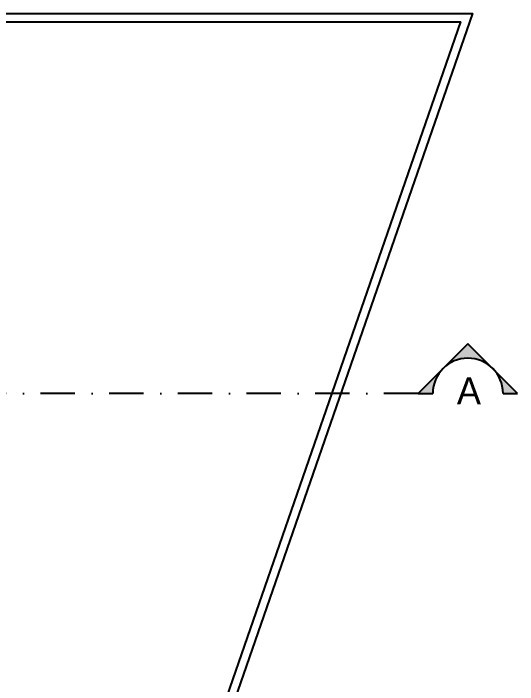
# Model space of a CAD drawing. Header units: centimetres. Extents: x 0 to 1084401, y -139216 to 99734.
# Drawn here: x 856279 to 857474, y -23676 to -22086 of the extents above; entities that cross this region are included whole.
import ezdxf

# ---------------------------------------------------------------- set-up
doc = ezdxf.new("R2010")
doc.units = ezdxf.units.CM
doc.header["$LTSCALE"] = 4
doc.linetypes.add('DASHDOT', pattern=[25.4, 12.7, -6.35, 0, -6.35])
doc.layers.add('0.4', color=4, linetype='Continuous')
doc.layers.add('B-CORTE', color=4, linetype='DASHDOT')
doc.layers.add('C-TEXTO-01', color=2, linetype='Continuous', lineweight=20)
doc.styles.add('Esc.125', font='ERASLGHT.TTF', dxfattribs={"height": 22.5})

# ---------------------------------------------------------------- blocks, each defined once
blk = doc.blocks.new('A$C4B335074')
at = {"layer": 'B-CORTE', "linetype": 'Continuous'}
h = blk.add_hatch(color=256, dxfattribs=at)
h.paths.add_polyline_path([(14.71, 14.71), (7.35, 7.35, -0.414214), (22.06, 7.35)])
h.paths.add_polyline_path([(22.06, 7.35, -0.198912), (25.11, 0), (29.42, 0)])
h.paths.add_polyline_path([(7.35, 7.35), (0, 0), (4.31, 0, -0.198912)])
for p, q in [((14.71, 14.71), (0, 0)), ((29.42, 0), (14.71, 14.71)), ((0, 0), (4.31, 0)), ((25.11, 0), (29.42, 0))]:
    blk.add_line(p, q, dxfattribs=at)
at = {"layer": 'B-CORTE', "linetype": 'Continuous', "ltscale": 0.4}
blk.add_arc((14.71, 0), 10.4, 0, 180, dxfattribs=at)

msp = doc.modelspace()

# ---------------------------------------------------------------- linework, layer by layer
at = {"layer": '0.4'}
for points in [[(844003.761, -25075.611), (843984.159, -25075.665), (844366.045, -22086.115), (857366.485, -22086.115), (856528.555, -24502.383)], [(844006.885, -25055.603), (844383.653, -22106.115), (857338.381, -22106.115), (856514.322, -24482.383)]]:
    msp.add_lwpolyline(points, dxfattribs=at)
at = {"layer": 'B-CORTE', "ltscale": 1.6}
msp.add_line((857238.195, -22985.897), (843929.85, -22985.897), dxfattribs=at)

# ---------------------------------------------------------------- block references
at = {"layer": 'B-CORTE', "xscale": 8, "yscale": 8, "zscale": 8}
msp.add_blockref('A$C4B335074', (857238.195, -22985.897), dxfattribs=at)

# ---------------------------------------------------------------- texts
at = {"layer": 'C-TEXTO-01', "insert": (857329.695, -22947.753), "char_height": 64, "width": 90.27725, "attachment_point": 1, "style": 'Esc.125'}
msp.add_mtext('A', dxfattribs=at)

doc.saveas('drawing.dxf')
